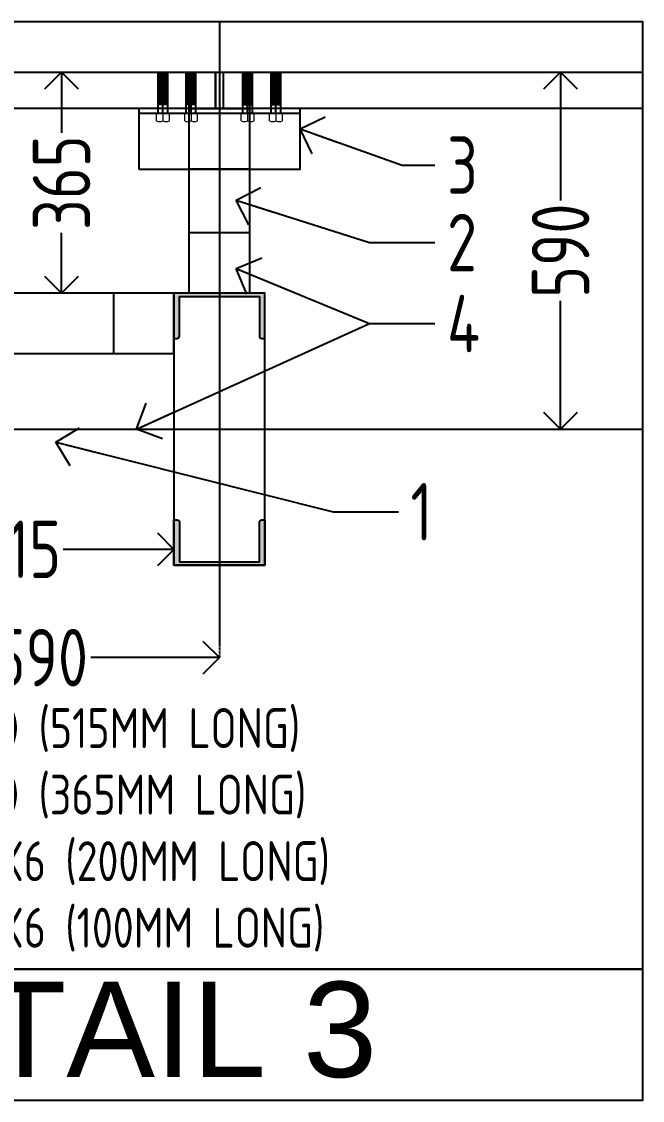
# Model space of a CAD drawing. Header units: millimetres. Extents: x 3470347 to 5996549, y -3470518 to 17149644.
# Drawn here: x 5041456 to 5045069, y 6811658 to 6817942 of the extents above; entities that cross this region are included whole.
import ezdxf
from ezdxf.enums import TextEntityAlignment as Align

# ---------------------------------------------------------------- set-up
doc = ezdxf.new("R2010")
doc.units = ezdxf.units.MM
doc.header["$MEASUREMENT"] = 0
doc.header["$PDMODE"] = 35
doc.header["$PDSIZE"] = -5
doc.linetypes.add('CENTERX2', pattern=[4, 2.5, -0.5, 0.5, -0.5])
doc.linetypes.add('DOT2', pattern=[0.125, 0, -0.125])
doc.layers.get('0').update_dxf_attribs({"linetype": 'CONTINUOUS', "lineweight": 25})
doc.layers.get('DEFPOINTS').update_dxf_attribs({"linetype": 'CONTINUOUS', "lineweight": 25})
for name, color, linetype, lineweight in [('6 TEXT', 7, 'CONTINUOUS', 25), ('channnel', 2, 'CONTINUOUS', 15), ('rRCC 1', 3, 'CONTINUOUS', 25), ('rRCC 2', 40, 'CONTINUOUS', 15)]:
    doc.layers.add(name, color=color, linetype=linetype, lineweight=lineweight)
doc.layers.add('lintel', color=2, linetype='CONTINUOUS')
doc.styles.add('DIM', font='geniso.shx', dxfattribs={"width": 0.85})
doc.styles.add('PDF Arial', font='arial.ttf')
doc.dimstyles.new('ST-100', dxfattribs={"dimscale": 100, "dimtxt": 7, "dimasz": 5, "dimexe": 0.18, "dimexo": 0.0625, "dimgap": 0.2, "dimtad": 0, "dimdec": 0, "dimzin": 0, "dimdsep": 46, "dimtxsty": 'DIM', "dimblk": 'OPEN90', "dimcen": 0.09, "dimclrd": 256, "dimclrt": 7, "dimadec": 0, "dimazin": 0, "dimtfac": 1, "dimtdec": 0, "dimtofl": 0, "dimtmove": 0, "dimatfit": 3, "dimldrblk": 'OPEN90', "dimfxl": 1, "dimtolj": 1, "dimtzin": 0, "dimlwd": -1, "dimarcsym": 0})

# ---------------------------------------------------------------- blocks, each defined once
blk = doc.blocks.new('_Open90')
at = {"color": 0, "linetype": 'ByBlock', "lineweight": -2}
for p, q in [((-0.5, 0.5), (0, 0)), ((0, 0), (-1, 0)), ((0, 0), (-0.5, -0.5))]:
    blk.add_line(p, q, dxfattribs=at)
blk = doc.blocks.new('*D1679')
at = {"color": 1, "linetype": 'DOT2', "lineweight": -2, "ltscale": 0.7}
for p, q in [((450006.1, -1869006.5), (450006.1, -1868880.1)), ((451036.1, -1868932.7), (451036.1, -1868880.1))]:
    blk.add_line(p, q, dxfattribs=at)
at = {"color": 1, "linetype": 'ByBlock', "ltscale": 0.7}
for p, q in [((450116.1, -1868880.1), (450371.9, -1868880.1)), ((450926.1, -1868880.1), (450670.3, -1868880.1))]:
    blk.add_line(p, q, dxfattribs=at)
at = {"layer": 'DEFPOINTS', "color": 0, "linetype": 'ByBlock'}
for p in [(451036.1, -1868880.1), (451036.1, -1868932.7), (450006.1, -1869006.5)]:
    blk.add_point(p, dxfattribs=at)
at = {"color": 1, "linetype": 'ByBlock', "xscale": 110, "yscale": 110, "zscale": 110, "rotation": 180}
blk.add_blockref('_Open90', (450006.1, -1868880.1), dxfattribs=at)
at = {"color": 1, "linetype": 'ByBlock', "xscale": 110, "yscale": 110, "zscale": 110}
blk.add_blockref('_Open90', (451036.1, -1868880.1), dxfattribs=at)
at = {"color": 7, "linetype": 'ByBlock', "insert": (450521.1, -1868880.1), "char_height": 190, "attachment_point": 5, "style": 'DIM'}
blk.add_mtext('\\A1;515', dxfattribs=at)
blk = doc.blocks.new('*D1680')
at = {"color": 1, "linetype": 'DOT2', "lineweight": -2, "ltscale": 0.7}
for p, q in [((450627.2, -1867302.7), (450664.5, -1867302.7)), ((451062.7, -1868032.7), (450664.5, -1868032.7))]:
    blk.add_line(p, q, dxfattribs=at)
at = {"color": 1, "linetype": 'ByBlock', "ltscale": 0.7}
for p, q in [((450664.5, -1867412.7), (450664.5, -1867502.3)), ((450664.5, -1867922.7), (450664.5, -1867833))]:
    blk.add_line(p, q, dxfattribs=at)
at = {"layer": 'DEFPOINTS', "color": 0, "linetype": 'ByBlock'}
for p in [(450627.2, -1867302.7), (450664.5, -1868032.7), (451062.7, -1868032.7)]:
    blk.add_point(p, dxfattribs=at)
at = {"color": 1, "linetype": 'ByBlock', "xscale": 110, "yscale": 110, "zscale": 110}
for p, rotation in [((450664.5, -1867302.7), 90), ((450664.5, -1868032.7), 270)]:
    blk.add_blockref('_Open90', p, dxfattribs=dict(at, rotation=rotation))
at = {"color": 7, "linetype": 'ByBlock', "insert": (450664.5, -1867667.7), "char_height": 190, "attachment_point": 5, "rotation": 90, "style": 'DIM'}
blk.add_mtext('\\A1;365', dxfattribs=at)
blk = doc.blocks.new('*D1515')
at = {"color": 1, "linetype": 'DOT2', "lineweight": -2, "ltscale": 0.7}
for p, q in [((452147.7, -1867302.7), (452313.4, -1867302.7)), ((452147.7, -1868482.7), (452313.4, -1868482.7))]:
    blk.add_line(p, q, dxfattribs=at)
at = {"color": 1, "linetype": 'ByBlock', "ltscale": 0.7}
for p, q in [((452313.4, -1867412.7), (452313.4, -1867727)), ((452313.4, -1868372.7), (452313.4, -1868058.4))]:
    blk.add_line(p, q, dxfattribs=at)
at = {"layer": 'DEFPOINTS', "color": 0, "linetype": 'ByBlock'}
for p in [(452147.7, -1867302.7), (452313.4, -1867302.7), (452147.7, -1868482.7)]:
    blk.add_point(p, dxfattribs=at)
at = {"color": 1, "linetype": 'ByBlock', "xscale": 110, "yscale": 110, "zscale": 110}
for p, rotation in [((452313.4, -1867302.7), 90), ((452313.4, -1868482.7), 270)]:
    blk.add_blockref('_Open90', p, dxfattribs=dict(at, rotation=rotation))
at = {"color": 7, "linetype": 'ByBlock', "insert": (452313.4, -1867892.7), "char_height": 190, "attachment_point": 5, "rotation": 90, "style": 'DIM'}
blk.add_mtext('\\A1;590', dxfattribs=at)
blk = doc.blocks.new('*D1519')
at = {"color": 1, "linetype": 'DOT2', "lineweight": -2, "ltscale": 0.7}
for p, q in [((450006.1, -1869120.1), (450006.1, -1869238.2)), ((451186.1, -1869153.8), (451186.1, -1869238.2))]:
    blk.add_line(p, q, dxfattribs=at)
at = {"color": 1, "linetype": 'ByBlock', "ltscale": 0.7}
for p, q in [((450116.1, -1869238.2), (450430.3, -1869238.2)), ((451076.1, -1869238.2), (450761.8, -1869238.2))]:
    blk.add_line(p, q, dxfattribs=at)
at = {"layer": 'DEFPOINTS', "color": 0, "linetype": 'ByBlock'}
for p in [(450006.1, -1869120.1), (451186.1, -1869153.8), (451186.1, -1869238.2)]:
    blk.add_point(p, dxfattribs=at)
at = {"color": 1, "linetype": 'ByBlock', "xscale": 110, "yscale": 110, "zscale": 110, "rotation": 180}
blk.add_blockref('_Open90', (450006.1, -1869238.2), dxfattribs=at)
at = {"color": 1, "linetype": 'ByBlock', "xscale": 110, "yscale": 110, "zscale": 110}
blk.add_blockref('_Open90', (451186.1, -1869238.2), dxfattribs=at)
at = {"color": 7, "linetype": 'ByBlock', "insert": (450596.1, -1869238.2), "char_height": 190, "attachment_point": 5, "style": 'DIM'}
blk.add_mtext('\\A1;590', dxfattribs=at)
blk = doc.blocks.new('SRD')
at = {"layer": '6 TEXT', "linetype": 'ByBlock'}
h = blk.add_hatch(color=150, dxfattribs=at)
h.dxf.hatch_style = 1
h.paths.add_polyline_path([(451336.1, -1868032.7), (451036.1, -1868032.7), (451036.1, -1868182.7), (451046.1, -1868182.7, 0.414214), (451054.1, -1868174.7), (451054.1, -1868043.5), (451318.1, -1868043.5), (451318.1, -1868174.7, 0.414214), (451326.1, -1868182.7), (451336.1, -1868182.7)])
h = blk.add_hatch(color=150, dxfattribs=at)
h.dxf.hatch_style = 1
h.paths.add_polyline_path([(451336.1, -1868782.7), (451326.1, -1868782.7, 0.414214), (451318.1, -1868790.7), (451318.1, -1868921.9), (451054.1, -1868921.9), (451054.1, -1868790.7, 0.414214), (451046.1, -1868782.7), (451036.1, -1868782.7), (451036.1, -1868932.7), (451336.1, -1868932.7)])
at = {"color": 8, "linetype": 'ByBlock'}
for p, q in [((450983.4, -1867438.7), (450983.4, -1867302.7)), ((450999.4, -1867438.7), (450999.4, -1867302.7)), ((451015.4, -1867438.7), (451015.4, -1867302.7)), ((451076.7, -1867438.7), (451076.7, -1867302.7)), ((451092.7, -1867438.7), (451092.7, -1867302.7)), ((451092.7, -1867438.7), (451092.7, -1867302.7)), ((451108.7, -1867438.7), (451108.7, -1867302.7)), ((451263.4, -1867438.7), (451263.4, -1867302.7)), ((451279.4, -1867438.7), (451279.4, -1867302.7)), ((451279.4, -1867438.7), (451279.4, -1867302.7)), ((451295.4, -1867438.7), (451295.4, -1867302.7)), ((451356.7, -1867438.7), (451356.7, -1867302.7)), ((451372.7, -1867438.7), (451372.7, -1867302.7)), ((451388.7, -1867438.7), (451388.7, -1867302.7))]:
    blk.add_line(p, q, dxfattribs=at)
at = {"color": 2}
for p, q in [((451172.7, -1867422.7), (451172.7, -1867302.7)), ((451172.7, -1867422.7), (451172.7, -1867302.7)), ((451199.4, -1867422.7), (451199.4, -1867302.7)), ((451199.4, -1867422.7), (451199.4, -1867302.7))]:
    blk.add_line(p, q, dxfattribs=at)
at = {"color": 6, "linetype": 'ByBlock'}
for p, q in [((451199.4, -1867302.7), (452583.8, -1867302.7)), ((451199.4, -1867422.7), (451199.4, -1867302.7)), ((452583.8, -1867422.7), (451199.4, -1867422.7))]:
    blk.add_line(p, q, dxfattribs=at)
at = {"color": 3}
blk.add_line((451452.7, -1867438.7), (450919.4, -1867438.7), dxfattribs=at)
at = {"color": 6, "linetype": 'ByBlock'}
blk.add_lwpolyline([(450126.1, -1867302.7), (451172.7, -1867302.7), (451172.7, -1867422.7), (450126.1, -1867422.7)], close=True, dxfattribs=at)
at = {"color": 3}
for points in [[(450919.4, -1867622.7), (451452.7, -1867622.7), (451452.7, -1867422.7), (450919.4, -1867422.7)], [(451286.1, -1867422.7), (451286.1, -1867622.7), (451086.1, -1867622.7), (451086.1, -1867422.7)], [(451286.1, -1867832.7), (451286.1, -1868032.7), (451086.1, -1868032.7), (451086.1, -1867832.7)], [(450836.1, -1868232.7), (451036.1, -1868232.7), (451036.1, -1868032.7), (450836.1, -1868032.7)]]:
    blk.add_lwpolyline(points, close=True, dxfattribs=at)
at = {"layer": '6 TEXT', "color": 8, "linetype": 'CENTERX2', "ltscale": 0.5}
blk.add_line((451186.1, -1867134.9), (451186.1, -1869198.4), dxfattribs=at)
at = {"layer": '6 TEXT', "color": 4, "linetype": 'ByBlock'}
for points in [[(451036.1, -1868182.7), (451046.1, -1868182.7, 0.414214), (451054.1, -1868174.7), (451054.1, -1868043.5), (451318.1, -1868043.5), (451318.1, -1868174.7, 0.414214), (451326.1, -1868182.7), (451336.1, -1868182.7), (451336.1, -1868032.7), (451036.1, -1868032.7)], [(451036.1, -1868782.7), (451046.1, -1868782.7, -0.414214), (451054.1, -1868790.7), (451054.1, -1868921.9), (451318.1, -1868921.9), (451318.1, -1868790.7, -0.414214), (451326.1, -1868782.7), (451336.1, -1868782.7), (451336.1, -1868932.7), (451036.1, -1868932.7)]]:
    blk.add_lwpolyline(points, format="xyb", close=True, dxfattribs=at)
at = {"layer": '6 TEXT', "color": 8, "linetype": 'CENTERX2', "ltscale": 0.5}
blk.add_lwpolyline([(448949.3, -1868482.7), (452583.8, -1868482.7)], dxfattribs=at)
at = {"layer": 'channnel', "color": 8, "linetype": 'ByBlock'}
for p, q in [((450983.4, -1867438.7), (450983.4, -1867302.7)), ((450983.4, -1867302.7), (451015.4, -1867302.7)), ((451015.4, -1867438.7), (451015.4, -1867302.7)), ((451076.7, -1867438.7), (451076.7, -1867302.7)), ((451076.7, -1867302.7), (451108.7, -1867302.7)), ((451108.7, -1867438.7), (451108.7, -1867302.7)), ((451263.4, -1867438.7), (451263.4, -1867302.7)), ((451295.4, -1867302.7), (451263.4, -1867302.7)), ((451295.4, -1867438.7), (451295.4, -1867302.7)), ((451356.7, -1867438.7), (451356.7, -1867302.7)), ((451388.7, -1867302.7), (451356.7, -1867302.7)), ((451388.7, -1867438.7), (451388.7, -1867302.7)), ((451015.4, -1867409.9), (450983.4, -1867409.9)), ((451108.7, -1867409.9), (451076.7, -1867409.9)), ((451263.4, -1867409.9), (451295.4, -1867409.9)), ((451356.7, -1867409.9), (451388.7, -1867409.9)), ((450978.1, -1867438.7), (451020.7, -1867438.7)), ((450978.1, -1867463.3), (450978.1, -1867438.7)), ((450999.4, -1867438.7), (450999.4, -1867463.3)), ((451020.7, -1867463.3), (451020.7, -1867438.7)), ((451071.4, -1867438.7), (451114.1, -1867438.7)), ((451071.4, -1867463.3), (451071.4, -1867438.7)), ((451092.7, -1867438.7), (451092.7, -1867463.3)), ((451114.1, -1867463.3), (451114.1, -1867438.7)), ((451300.7, -1867438.7), (451258.1, -1867438.7)), ((451258.1, -1867463.3), (451258.1, -1867438.7)), ((451279.4, -1867438.7), (451279.4, -1867463.3)), ((451300.7, -1867463.3), (451300.7, -1867438.7)), ((451394.1, -1867438.7), (451351.4, -1867438.7)), ((451351.4, -1867463.3), (451351.4, -1867438.7)), ((451372.7, -1867438.7), (451372.7, -1867463.3)), ((451394.1, -1867463.3), (451394.1, -1867438.7))]:
    blk.add_line(p, q, dxfattribs=at)
at = {"layer": 'channnel', "color": 8, "linetype": 'Continuous'}
for p, q in [((451014.2, -1867320.3), (450983.4, -1867305.9)), ((451014.2, -1867326.4), (450983.4, -1867312)), ((451015.4, -1867317.8), (450984.6, -1867303.5)), ((451015.4, -1867323.9), (450984.6, -1867309.5)), ((451015.4, -1867330), (450984.6, -1867315.6)), ((451014.2, -1867314.3), (450989.4, -1867302.7)), ((451015.4, -1867311.8), (450995.9, -1867302.7)), ((451014.2, -1867308.2), (451002.4, -1867302.7)), ((451015.4, -1867305.7), (451008.9, -1867302.7)), ((451107.6, -1867320.3), (451076.7, -1867305.9)), ((451107.6, -1867326.4), (451076.7, -1867312)), ((451108.7, -1867317.8), (451077.9, -1867303.5)), ((451108.7, -1867323.9), (451077.9, -1867309.5)), ((451108.7, -1867330), (451077.9, -1867315.6)), ((451107.6, -1867314.3), (451082.7, -1867302.7)), ((451108.7, -1867311.8), (451089.2, -1867302.7)), ((451107.6, -1867308.2), (451095.7, -1867302.7)), ((451108.7, -1867305.7), (451102.2, -1867302.7)), ((451263.4, -1867305.7), (451269.9, -1867302.7)), ((451263.4, -1867311.8), (451282.9, -1867302.7)), ((451263.4, -1867317.8), (451294.2, -1867303.5)), ((451263.4, -1867323.9), (451294.2, -1867309.5)), ((451263.4, -1867330), (451294.2, -1867315.6)), ((451264.6, -1867308.2), (451276.4, -1867302.7)), ((451264.6, -1867314.3), (451289.4, -1867302.7)), ((451264.6, -1867320.3), (451295.4, -1867305.9)), ((451264.6, -1867326.4), (451295.4, -1867312)), ((451356.7, -1867305.7), (451363.2, -1867302.7)), ((451356.7, -1867311.8), (451376.2, -1867302.7)), ((451356.7, -1867317.8), (451387.6, -1867303.5)), ((451356.7, -1867323.9), (451387.6, -1867309.5)), ((451356.7, -1867330), (451387.6, -1867315.6)), ((451357.9, -1867308.2), (451369.7, -1867302.7)), ((451357.9, -1867314.3), (451382.7, -1867302.7)), ((451357.9, -1867320.3), (451388.7, -1867305.9)), ((451357.9, -1867326.4), (451388.7, -1867312)), ((451015.4, -1867333), (450983.4, -1867318.1)), ((451015.4, -1867339.1), (450983.4, -1867324.2)), ((451015.4, -1867345.1), (450983.4, -1867330.2)), ((451015.4, -1867351.2), (450983.4, -1867336.3)), ((451015.4, -1867357.3), (450983.4, -1867342.4)), ((451015.4, -1867363.4), (450983.4, -1867348.4)), ((451014.2, -1867335.5), (450984.6, -1867321.7)), ((451014.2, -1867341.6), (450984.6, -1867327.7)), ((451014.2, -1867347.6), (450984.6, -1867333.8)), ((451014.2, -1867353.7), (450984.6, -1867339.9)), ((451014.2, -1867359.8), (450984.6, -1867345.9)), ((451014.2, -1867365.8), (450984.6, -1867352)), ((451108.7, -1867333), (451076.7, -1867318.1)), ((451108.7, -1867339.1), (451076.7, -1867324.2)), ((451108.7, -1867345.1), (451076.7, -1867330.2)), ((451108.7, -1867351.2), (451076.7, -1867336.3)), ((451108.7, -1867357.3), (451076.7, -1867342.4)), ((451108.7, -1867363.4), (451076.7, -1867348.4)), ((451107.6, -1867335.5), (451077.9, -1867321.7)), ((451107.6, -1867341.6), (451077.9, -1867327.7)), ((451107.6, -1867347.6), (451077.9, -1867333.8)), ((451107.6, -1867353.7), (451077.9, -1867339.9)), ((451107.6, -1867359.8), (451077.9, -1867345.9)), ((451107.6, -1867365.8), (451077.9, -1867352)), ((451263.4, -1867333), (451295.4, -1867318.1)), ((451263.4, -1867339.1), (451295.4, -1867324.2)), ((451263.4, -1867345.1), (451295.4, -1867330.2)), ((451263.4, -1867351.2), (451295.4, -1867336.3)), ((451263.4, -1867357.3), (451295.4, -1867342.4)), ((451263.4, -1867363.4), (451295.4, -1867348.4)), ((451264.6, -1867335.5), (451294.2, -1867321.7)), ((451264.6, -1867341.6), (451294.2, -1867327.7)), ((451264.6, -1867347.6), (451294.2, -1867333.8)), ((451264.6, -1867353.7), (451294.2, -1867339.9)), ((451264.6, -1867359.8), (451294.2, -1867345.9)), ((451264.6, -1867365.8), (451294.2, -1867352)), ((451356.7, -1867333), (451388.7, -1867318.1)), ((451356.7, -1867339.1), (451388.7, -1867324.2)), ((451356.7, -1867345.1), (451388.7, -1867330.2)), ((451356.7, -1867351.2), (451388.7, -1867336.3)), ((451356.7, -1867357.3), (451388.7, -1867342.4)), ((451356.7, -1867363.4), (451388.7, -1867348.4)), ((451357.9, -1867335.5), (451387.6, -1867321.7)), ((451357.9, -1867341.6), (451387.6, -1867327.7)), ((451357.9, -1867347.6), (451387.6, -1867333.8)), ((451357.9, -1867353.7), (451387.6, -1867339.9)), ((451357.9, -1867359.8), (451387.6, -1867345.9)), ((451357.9, -1867365.8), (451387.6, -1867352)), ((451015.4, -1867369.4), (450983.4, -1867354.5)), ((451015.4, -1867375.5), (450983.4, -1867360.6)), ((451015.4, -1867380.4), (450983.4, -1867365.4)), ((451015.4, -1867368.2), (450983.4, -1867366.6)), ((451015.4, -1867386.4), (450983.4, -1867371.5)), ((451015.4, -1867374.3), (450983.4, -1867372.7)), ((451015.4, -1867392.5), (450983.4, -1867377.6)), ((450983.9, -1867380.8), (450983.4, -1867380.6)), ((451015.4, -1867398.6), (450983.4, -1867383.6)), ((450983.9, -1867386.9), (450983.4, -1867386.7)), ((451014.2, -1867371.9), (450984.6, -1867358.1)), ((451014.2, -1867364.6), (450984.6, -1867364.1)), ((451014.2, -1867382.9), (450984.6, -1867369)), ((451014.2, -1867370.7), (450984.6, -1867370.2)), ((451014.2, -1867388.9), (450984.6, -1867375.1)), ((451014.2, -1867376.8), (450984.6, -1867376.3)), ((451014.2, -1867395), (450984.6, -1867381.2)), ((451014.2, -1867401.1), (450984.6, -1867387.2)), ((451108.7, -1867369.4), (451076.7, -1867354.5)), ((451108.7, -1867375.5), (451076.7, -1867360.6)), ((451108.7, -1867380.4), (451076.7, -1867365.4)), ((451108.7, -1867368.2), (451076.7, -1867366.6)), ((451108.7, -1867386.4), (451076.7, -1867371.5)), ((451108.7, -1867374.3), (451076.7, -1867372.7)), ((451108.7, -1867392.5), (451076.7, -1867377.6)), ((451077.2, -1867380.8), (451076.7, -1867380.6)), ((451108.7, -1867398.6), (451076.7, -1867383.6)), ((451077.2, -1867386.9), (451076.7, -1867386.7)), ((451107.6, -1867371.9), (451077.9, -1867358.1)), ((451107.6, -1867364.6), (451077.9, -1867364.1)), ((451107.6, -1867382.9), (451077.9, -1867369)), ((451107.6, -1867370.7), (451077.9, -1867370.2)), ((451107.6, -1867388.9), (451077.9, -1867375.1)), ((451107.6, -1867376.8), (451077.9, -1867376.3)), ((451107.6, -1867395), (451077.9, -1867381.2)), ((451107.6, -1867401.1), (451077.9, -1867387.2)), ((451263.4, -1867369.4), (451295.4, -1867354.5)), ((451263.4, -1867375.5), (451295.4, -1867360.6)), ((451263.4, -1867380.4), (451295.4, -1867365.4)), ((451263.4, -1867368.2), (451295.4, -1867366.6)), ((451263.4, -1867386.4), (451295.4, -1867371.5)), ((451263.4, -1867374.3), (451295.4, -1867372.7)), ((451263.4, -1867392.5), (451295.4, -1867377.6)), ((451263.4, -1867398.6), (451295.4, -1867383.6)), ((451264.6, -1867371.9), (451294.2, -1867358.1)), ((451264.6, -1867364.6), (451294.2, -1867364.1)), ((451264.6, -1867382.9), (451294.2, -1867369)), ((451264.6, -1867370.7), (451294.2, -1867370.2)), ((451264.6, -1867388.9), (451294.2, -1867375.1)), ((451264.6, -1867376.8), (451294.2, -1867376.3)), ((451264.6, -1867395), (451294.2, -1867381.2)), ((451264.6, -1867401.1), (451294.2, -1867387.2)), ((451294.9, -1867380.8), (451295.4, -1867380.6)), ((451294.9, -1867386.9), (451295.4, -1867386.7)), ((451356.7, -1867369.4), (451388.7, -1867354.5)), ((451356.7, -1867375.5), (451388.7, -1867360.6)), ((451356.7, -1867380.4), (451388.7, -1867365.4)), ((451356.7, -1867368.2), (451388.7, -1867366.6)), ((451356.7, -1867386.4), (451388.7, -1867371.5)), ((451356.7, -1867374.3), (451388.7, -1867372.7)), ((451356.7, -1867392.5), (451388.7, -1867377.6)), ((451356.7, -1867398.6), (451388.7, -1867383.6)), ((451357.9, -1867371.9), (451387.6, -1867358.1)), ((451357.9, -1867364.6), (451387.6, -1867364.1)), ((451357.9, -1867382.9), (451387.6, -1867369)), ((451357.9, -1867370.7), (451387.6, -1867370.2)), ((451357.9, -1867388.9), (451387.6, -1867375.1)), ((451357.9, -1867376.8), (451387.6, -1867376.3)), ((451357.9, -1867395), (451387.6, -1867381.2)), ((451357.9, -1867401.1), (451387.6, -1867387.2)), ((451388.2, -1867380.8), (451388.7, -1867380.6)), ((451388.2, -1867386.9), (451388.7, -1867386.7)), ((451015.4, -1867404.6), (450983.4, -1867389.7)), ((450983.9, -1867393), (450983.4, -1867392.7)), ((451013.6, -1867409.9), (450983.4, -1867395.8)), ((450983.9, -1867399), (450983.4, -1867398.8)), ((451000.6, -1867409.9), (450983.4, -1867401.8)), ((450983.9, -1867405.1), (450983.4, -1867404.9)), ((450987.6, -1867409.9), (450983.4, -1867407.9)), ((450983.9, -1867411.2), (450983.4, -1867411)), ((451014.2, -1867407.1), (450984.6, -1867393.3)), ((451007.1, -1867409.9), (450984.6, -1867399.4)), ((450994.1, -1867409.9), (450984.6, -1867405.4)), ((451108.7, -1867404.6), (451076.7, -1867389.7)), ((451077.2, -1867393), (451076.7, -1867392.7)), ((451106.9, -1867409.9), (451076.7, -1867395.8)), ((451077.2, -1867399), (451076.7, -1867398.8)), ((451093.9, -1867409.9), (451076.7, -1867401.8)), ((451077.2, -1867405.1), (451076.7, -1867404.9)), ((451080.9, -1867409.9), (451076.7, -1867407.9)), ((451077.2, -1867411.2), (451076.7, -1867411)), ((451107.6, -1867407.1), (451077.9, -1867393.3)), ((451100.4, -1867409.9), (451077.9, -1867399.4)), ((451087.4, -1867409.9), (451077.9, -1867405.4)), ((451263.4, -1867404.6), (451295.4, -1867389.7)), ((451264.6, -1867407.1), (451294.2, -1867393.3)), ((451265.2, -1867409.9), (451295.4, -1867395.8)), ((451271.7, -1867409.9), (451294.2, -1867399.4)), ((451278.2, -1867409.9), (451295.4, -1867401.8)), ((451284.7, -1867409.9), (451294.2, -1867405.4)), ((451291.2, -1867409.9), (451295.4, -1867407.9)), ((451294.9, -1867393), (451295.4, -1867392.7)), ((451294.9, -1867399), (451295.4, -1867398.8)), ((451294.9, -1867405.1), (451295.4, -1867404.9)), ((451294.9, -1867411.2), (451295.4, -1867411)), ((451356.7, -1867404.6), (451388.7, -1867389.7)), ((451357.9, -1867407.1), (451387.6, -1867393.3)), ((451358.5, -1867409.9), (451388.7, -1867395.8)), ((451365, -1867409.9), (451387.6, -1867399.4)), ((451371.5, -1867409.9), (451388.7, -1867401.8)), ((451378, -1867409.9), (451387.6, -1867405.4)), ((451384.5, -1867409.9), (451388.7, -1867407.9)), ((451388.2, -1867393), (451388.7, -1867392.7)), ((451388.2, -1867399), (451388.7, -1867398.8)), ((451388.2, -1867405.1), (451388.7, -1867404.9)), ((451388.2, -1867411.2), (451388.7, -1867411))]:
    blk.add_line(p, q, dxfattribs=at)
for centre, radius, start, end in [((450984, -1867304.7), 1.38, 65, 245), ((450984, -1867310.8), 1.38, 65, 245), ((450984, -1867316.8), 1.38, 65, 245), ((451014.8, -1867306.9), 1.38, 245, 65), ((451014.8, -1867313), 1.37, 245, 65), ((451077.3, -1867304.7), 1.38, 65, 245), ((451077.3, -1867310.8), 1.38, 65, 245), ((451077.3, -1867316.8), 1.38, 65, 245), ((451108.1, -1867306.9), 1.38, 245, 65), ((451108.1, -1867313), 1.37, 245, 65), ((451264, -1867306.9), 1.38, 115, 295), ((451264, -1867313), 1.37, 115, 295), ((451294.8, -1867304.7), 1.38, 295, 115), ((451294.8, -1867310.8), 1.38, 295, 115), ((451294.8, -1867316.8), 1.38, 295, 115), ((451357.3, -1867306.9), 1.38, 115, 295), ((451357.3, -1867313), 1.37, 115, 295), ((451388.1, -1867304.7), 1.38, 295, 115), ((451388.1, -1867310.8), 1.38, 295, 115), ((451388.1, -1867316.8), 1.38, 295, 115), ((450984, -1867322.9), 1.38, 65, 245), ((450984, -1867329), 1.38, 65, 245), ((450984, -1867335), 1.38, 65, 245), ((450984, -1867341.1), 1.38, 65, 245), ((450984, -1867347.2), 1.37, 65, 245), ((450984, -1867353.3), 1.38, 65, 245), ((451014.8, -1867319.1), 1.38, 245, 65), ((451014.8, -1867325.2), 1.38, 245, 65), ((451014.8, -1867334.3), 1.38, 245, 65), ((451014.8, -1867340.3), 1.38, 245, 65), ((451014.8, -1867346.4), 1.37, 245, 65), ((451014.8, -1867352.5), 1.38, 245, 65), ((451077.3, -1867322.9), 1.38, 65, 245), ((451077.3, -1867329), 1.38, 65, 245), ((451077.3, -1867335), 1.38, 65, 245), ((451077.3, -1867341.1), 1.38, 65, 245), ((451077.3, -1867347.2), 1.37, 65, 245), ((451077.3, -1867353.3), 1.38, 65, 245), ((451108.1, -1867319.1), 1.38, 245, 65), ((451108.1, -1867325.2), 1.38, 245, 65), ((451108.1, -1867334.3), 1.38, 245, 65), ((451108.1, -1867340.3), 1.38, 245, 65), ((451108.1, -1867346.4), 1.37, 245, 65), ((451108.1, -1867352.5), 1.38, 245, 65), ((451264, -1867319.1), 1.38, 115, 295), ((451264, -1867325.2), 1.38, 115, 295), ((451264, -1867334.3), 1.38, 115, 295), ((451264, -1867340.3), 1.38, 115, 295), ((451264, -1867346.4), 1.37, 115, 295), ((451264, -1867352.5), 1.38, 115, 295), ((451294.8, -1867322.9), 1.38, 295, 115), ((451294.8, -1867329), 1.38, 295, 115), ((451294.8, -1867335), 1.38, 295, 115), ((451294.8, -1867341.1), 1.38, 295, 115), ((451294.8, -1867347.2), 1.37, 295, 115), ((451294.8, -1867353.3), 1.38, 295, 115), ((451357.3, -1867319.1), 1.38, 115, 295), ((451357.3, -1867325.2), 1.38, 115, 295), ((451357.3, -1867334.3), 1.38, 115, 295), ((451357.3, -1867340.3), 1.38, 115, 295), ((451357.3, -1867346.4), 1.37, 115, 295), ((451357.3, -1867352.5), 1.38, 115, 295), ((451388.1, -1867322.9), 1.38, 295, 115), ((451388.1, -1867329), 1.38, 295, 115), ((451388.1, -1867335), 1.38, 295, 115), ((451388.1, -1867341.1), 1.38, 295, 115), ((451388.1, -1867347.2), 1.37, 295, 115), ((451388.1, -1867353.3), 1.38, 295, 115), ((450984, -1867359.3), 1.38, 65, 245), ((450984, -1867365.4), 1.38, 65, 245), ((450984, -1867370.3), 1.37, 65, 245), ((450984, -1867371.5), 1.38, 65, 245), ((450984, -1867376.3), 1.38, 65, 245), ((450984, -1867382.4), 1.38, 65, 245), ((450984, -1867388.5), 1.38, 65, 245), ((450973.9, -1867371.9), 11.5, 337.807, 34.431), ((451024.9, -1867369), 11.5, 157.807, 214.431), ((451014.8, -1867358.5), 1.38, 245, 65), ((451014.8, -1867364.6), 1.37, 245, 65), ((451014.8, -1867369.5), 1.38, 245, 65), ((451014.8, -1867370.7), 1.38, 245, 65), ((451014.8, -1867375.5), 1.37, 245, 65), ((451014.8, -1867381.6), 1.37, 245, 65), ((451014.8, -1867387.7), 1.37, 245, 65), ((451077.3, -1867359.3), 1.38, 65, 245), ((451077.3, -1867365.4), 1.38, 65, 245), ((451077.3, -1867370.3), 1.37, 65, 245), ((451077.3, -1867371.5), 1.38, 65, 245), ((451077.3, -1867376.3), 1.38, 65, 245), ((451077.3, -1867382.4), 1.38, 65, 245), ((451077.3, -1867388.5), 1.38, 65, 245), ((451067.2, -1867371.9), 11.5, 337.807, 34.431), ((451118.2, -1867369), 11.5, 157.807, 214.431), ((451108.1, -1867358.5), 1.38, 245, 65), ((451108.1, -1867364.6), 1.37, 245, 65), ((451108.1, -1867369.5), 1.38, 245, 65), ((451108.1, -1867370.7), 1.38, 245, 65), ((451108.1, -1867375.5), 1.37, 245, 65), ((451108.1, -1867381.6), 1.37, 245, 65), ((451108.1, -1867387.7), 1.37, 245, 65), ((451264, -1867358.5), 1.38, 115, 295), ((451264, -1867364.6), 1.37, 115, 295), ((451264, -1867369.5), 1.38, 115, 295), ((451264, -1867370.7), 1.38, 115, 295), ((451264, -1867375.5), 1.37, 115, 295), ((451264, -1867381.6), 1.37, 115, 295), ((451264, -1867387.7), 1.37, 115, 295), ((451253.9, -1867369), 11.5, 325.569, 22.193), ((451304.9, -1867371.9), 11.5, 145.569, 202.193), ((451294.8, -1867359.3), 1.38, 295, 115), ((451294.8, -1867365.4), 1.38, 295, 115), ((451294.8, -1867370.3), 1.37, 295, 115), ((451294.8, -1867371.5), 1.38, 295, 115), ((451294.8, -1867376.3), 1.38, 295, 115), ((451294.8, -1867382.4), 1.38, 295, 115), ((451294.8, -1867388.5), 1.38, 295, 115), ((451357.3, -1867358.5), 1.38, 115, 295), ((451357.3, -1867364.6), 1.37, 115, 295), ((451357.3, -1867369.5), 1.38, 115, 295), ((451357.3, -1867370.7), 1.38, 115, 295), ((451357.3, -1867375.5), 1.37, 115, 295), ((451357.3, -1867381.6), 1.37, 115, 295), ((451357.3, -1867387.7), 1.37, 115, 295), ((451347.2, -1867369), 11.5, 325.569, 22.193), ((451398.2, -1867371.9), 11.5, 145.569, 202.193), ((451388.1, -1867359.3), 1.38, 295, 115), ((451388.1, -1867365.4), 1.38, 295, 115), ((451388.1, -1867370.3), 1.37, 295, 115), ((451388.1, -1867371.5), 1.38, 295, 115), ((451388.1, -1867376.3), 1.38, 295, 115), ((451388.1, -1867382.4), 1.38, 295, 115), ((451388.1, -1867388.5), 1.38, 295, 115), ((450984, -1867394.5), 1.38, 65, 245), ((450984, -1867400.6), 1.38, 65, 245), ((450984, -1867406.7), 1.38, 65, 245), ((451014.8, -1867393.7), 1.37, 245, 65), ((451014.8, -1867399.8), 1.37, 245, 65), ((451014.8, -1867405.9), 1.37, 245, 65), ((451077.3, -1867394.5), 1.38, 65, 245), ((451077.3, -1867400.6), 1.38, 65, 245), ((451077.3, -1867406.7), 1.38, 65, 245), ((451108.1, -1867393.7), 1.37, 245, 65), ((451108.1, -1867399.8), 1.37, 245, 65), ((451108.1, -1867405.9), 1.37, 245, 65), ((451264, -1867393.7), 1.37, 115, 295), ((451264, -1867399.8), 1.37, 115, 295), ((451264, -1867405.9), 1.37, 115, 295), ((451294.8, -1867394.5), 1.38, 295, 115), ((451294.8, -1867400.6), 1.38, 295, 115), ((451294.8, -1867406.7), 1.38, 295, 115), ((451357.3, -1867393.7), 1.37, 115, 295), ((451357.3, -1867399.8), 1.37, 115, 295), ((451357.3, -1867405.9), 1.37, 115, 295), ((451388.1, -1867394.5), 1.38, 295, 115), ((451388.1, -1867400.6), 1.38, 295, 115), ((451388.1, -1867406.7), 1.38, 295, 115)]:
    blk.add_arc(centre, radius, start, end, dxfattribs=at)
at = {"layer": 'channnel', "color": 8, "linetype": 'ByBlock'}
for centre in [(450988.7, -1867436.2), (451010.1, -1867436.2), (451082.1, -1867436.2), (451103.4, -1867436.2), (451268.7, -1867436.2), (451290.1, -1867436.2), (451362.1, -1867436.2), (451383.4, -1867436.2)]:
    blk.add_arc(centre, 29.1, 248.4984, 291.5016, dxfattribs=at)
at = {"layer": 'lintel', "color": 1, "linetype": 'ByBlock'}
for points in [[(448949.3, -1867134.9), (452583.8, -1867134.9), (452583.8, -1870268), (448949.3, -1870268)], [(451036.1, -1868032.7), (451036.1, -1868932.7), (451336.1, -1868932.7), (451336.1, -1868032.7)], [(448949.3, -1870268), (452583.8, -1870268), (452583.8, -1870702.4), (448949.3, -1870702.4)]]:
    blk.add_lwpolyline(points, close=True, dxfattribs=at)
at = {"layer": 'lintel', "color": 5, "linetype": 'ByBlock'}
for points in [[(451086.1, -1867302.7), (451286.1, -1867302.7), (451286.1, -1868032.7), (451086.1, -1868032.7), (451086.1, -1867302.7)], [(450006.1, -1868032.7), (450006.1, -1868232.7), (451036.1, -1868232.7), (451036.1, -1868032.7), (450006.1, -1868032.7)]]:
    blk.add_lwpolyline(points, dxfattribs=at)
at = {"layer": 'rRCC 1', "color": 7, "attachment_point": 4, "style": 'DIM'}
for s, insert, char_height in [('\\A1;3', (451938.3, -1867609.7), 190), ('\\A1;2', (451938.3, -1867865.7), 190), ('\\A1;4', (451938.3, -1868133.7), 190), ('\\A1;1', (451817.6, -1868755.8), 190), ('\\pxi-3,l5,t5;\\A1;1.^ICLEAT MC100 (515MM LONG)\\P2.^ICLEAT MC100 (365MM LONG)\\P3.^IISA 100X100X6 (200MM LONG)\\P4.^IISA 100X100X6 (100MM LONG)', (449053.7, -1869807.7), 132)]:
    blk.add_mtext(s, dxfattribs=dict(at, insert=insert, char_height=char_height))
at = {"layer": 'rRCC 2', "style": 'PDF Arial'}
blk.add_text('DETAIL 3', height=315, dxfattribs=at).set_placement((450753.7, -1870467.7), align=Align.MIDDLE_CENTER)
at = {"color": 3, "linetype": 'ByBlock', "ltscale": 0.7}
for base, p1, p2, picture, middle in [((450664.5, -1868032.7), (450627.2, -1867302.7), (451062.7, -1868032.7), '*D1680', (450664.5, -1867667.7)), ((452313.4, -1867302.7), (452147.7, -1868482.7), (452147.7, -1867302.7), '*D1515', (452313.4, -1867892.7))]:
    dim = blk.add_linear_dim(base=base, p1=p1, p2=p2, angle=90, dimstyle='ST-100', override={"dimtxt": 1.9, "dimasz": 1.1, "dimexe": 0, "dimexo": 0, "dimlfac": 0.5, "dimblk": 'Open90', "dimclrd": 1, "dimclre": 1, "dimfxl": 250, "dimfxlon": 1, "dimarcsym": 1}, dxfattribs=at)
    dim.commit()
    dim.dimension.update_dxf_attribs({"geometry": picture, "text_midpoint": middle})
for base, p1, p2, picture, middle in [((451036.1, -1868880.1), (450006.1, -1869006.5), (451036.1, -1868932.7), '*D1679', (450521.1, -1868880.1)), ((451186.1, -1869238.2), (450006.1, -1869120.1), (451186.1, -1869153.8), '*D1519', (450596.1, -1869238.2))]:
    dim = blk.add_linear_dim(base=base, p1=p1, p2=p2, dimstyle='ST-100', override={"dimtxt": 1.9, "dimasz": 1.1, "dimexe": 0, "dimexo": 0, "dimlfac": 0.5, "dimblk": 'Open90', "dimclrd": 1, "dimclre": 1, "dimfxl": 250, "dimfxlon": 1, "dimarcsym": 1}, dxfattribs=at)
    dim.commit()
    dim.dimension.update_dxf_attribs({"geometry": picture, "text_midpoint": middle})
at = {"layer": 'rRCC 1'}
for points in [[(451452.7, -1867489.7), (451790.4, -1867609.7), (451898.3, -1867609.7)], [(451241.4, -1867725.6), (451682.6, -1867865.7), (451898.3, -1867865.7)], [(451241.4, -1867951.7), (451682.6, -1868133.7), (451898.3, -1868133.7)], [(450912.1, -1868482.7), (451682.6, -1868133.7), (451898.3, -1868133.7)], [(450645.5, -1868525.4), (451561.9, -1868755.8), (451777.6, -1868755.8)]]:
    blk.add_leader(points, dimstyle='ST-100', override={"dimasz": 1.3}, dxfattribs=at)

msp = doc.modelspace()

# ---------------------------------------------------------------- block references
at = {"color": 6, "linetype": 'ByBlock', "xscale": 1.761460820311123, "yscale": 1.761460820311123, "zscale": 1.761460820311123}
msp.add_blockref('SRD', (4247860.29, 10106826.51), dxfattribs=at)

doc.saveas('drawing.dxf')
